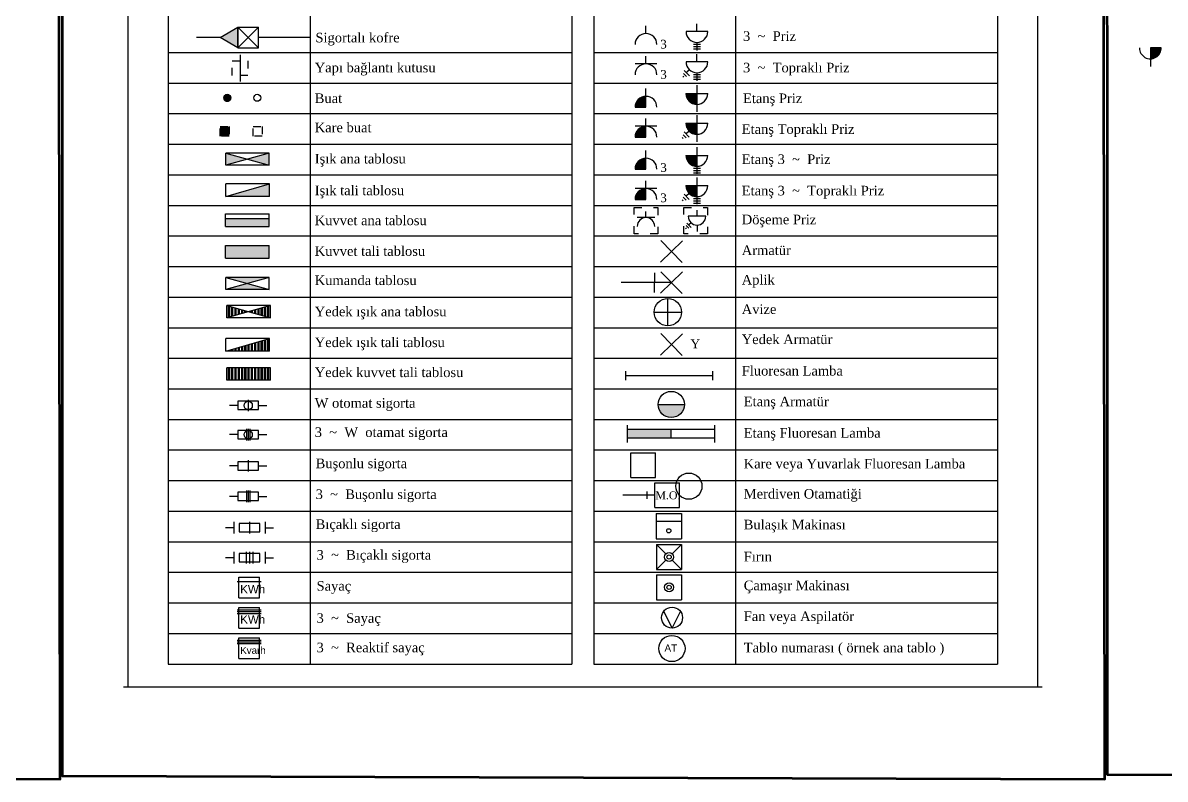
# Model space of a CAD drawing. Header units: millimetres. Extents: x -1335 to 33749, y 2338 to 5277.
# Drawn here: x 3457 to 5226, y 2728 to 3899 of the extents above; entities that cross this region are included whole.
import ezdxf

# ---------------------------------------------------------------- set-up
doc = ezdxf.new("R2010")
doc.units = ezdxf.units.MM
doc.linetypes.add('ACAD_ISO03W100', pattern=[30, 12, -18])
doc.layers.add('DUVAR', color=7, linetype='Continuous', lineweight=53)
doc.styles.add('ARMATÜR', font='times.ttf', dxfattribs={"height": 17.5})
doc.styles.add('STYLE1', font='arial.ttf', dxfattribs={"width": 0.6})
doc.styles.add('style2', font='arial.ttf')

msp = doc.modelspace()

# ---------------------------------------------------------------- hatches: boundary and pattern name
msp.add_hatch(color=7).paths.add_polyline_path([(3789.7, 3860.6), (3789.7, 3892.6), (3762.1, 3876.6)])
at = {"linetype": 'ACAD_ISO03W100', "ltscale": 10}
for color, points in [(256, [(5203.7, 3843.5), (5204.3, 3843.5, 0.402331), (5220.4, 3860.5), (5203.5, 3860.4)]), (256, [(4422, 3785.3), (4421.4, 3785.3, 0.402331), (4405.1, 3768.4), (4422, 3768.4)]), (256, [(3776.4, 3723.6), (3776.4, 3738.6), (3762.2, 3738.6), (3762.2, 3723.6)]), (256, [(4422, 3739.1), (4421.4, 3739.1, 0.402331), (4405.1, 3722.2), (4422, 3722.2)]), (256, [(4405.1, 3672.6), (4422, 3672.6), (4422, 3689.5), (4421.4, 3689.5, 0.402331)]), (256, [(4422, 3642.6), (4421.4, 3642.6, 0.402331), (4405.1, 3625.7), (4422, 3625.7)]), (256, [(3770.7, 3596.3), (3770.7, 3583.9), (3838.3, 3583.9), (3838.3, 3596.3)]), (256, [(3838.3, 3534.7), (3838.3, 3554.4), (3770.7, 3554.4), (3770.7, 3534.7)]), (2, [(4440.9, 3308.3, 1), (4481.5, 3308.3)]), (2, [(4460.7, 3256.1), (4460.7, 3269.6), (4393, 3269.6), (4393, 3256.1)])]:
    msp.add_hatch(color=color, dxfattribs=at).paths.add_polyline_path(points)
h = msp.add_hatch(color=256)
h.paths.add_polyline_path([(3838.4, 3678.6), (3838.4, 3697.6), (3804.7, 3688.1)])
h.paths.add_polyline_path([(3771, 3697.6), (3771, 3678.6), (3804.7, 3688.1)])
at = {"ltscale": 10}
msp.add_hatch(color=256, dxfattribs=at).paths.add_polyline_path([(3771.2, 3630.1), (3838.8, 3630.1), (3838.8, 3649.8)])
at = {"linetype": 'ACAD_ISO03W100', "ltscale": 10}
h = msp.add_hatch(color=256, dxfattribs=at)
h.paths.add_polyline_path([(3771, 3505.1), (3804.7, 3495.6), (3838.4, 3505.1)])
h.paths.add_polyline_path([(3838.4, 3486.1), (3804.7, 3495.6), (3771, 3486.1)])

# ---------------------------------------------------------------- linework, layer by layer
at = {"ltscale": 10}
for p, q in [((3619.4, 4854.6), (3619.4, 2871.1)), ((5029, 2871.1), (5029, 4854.6)), ((4307.3, 4658.1), (4307.3, 2906.4)), ((4966.7, 4658.1), (4966.7, 2906.4)), ((3619.4, 2871.1), (5029, 2871.1))]:
    msp.add_line(p, q, dxfattribs=at)
for p, q in [((3681.7, 4658.1), (3681.7, 2906.4)), ((3901.5, 4658.1), (3901.5, 2906.4)), ((4341.1, 4658.1), (4341.1, 2906.4)), ((4560.9, 4658.1), (4560.9, 2906.4)), ((3681.7, 3853.2), (4307.3, 3853.2)), ((4341.1, 3853.2), (4966.7, 3853.2)), ((3681.7, 3805.9), (4307.3, 3805.9)), ((4341.1, 3805.9), (4966.7, 3805.9)), ((3770.8, 3787.9), (3775.7, 3787.9)), ((3771.6, 3788.3), (3774.9, 3788.3)), ((4484, 3789.8), (4517.8, 3789.8)), ((4484, 3789.4), (4500.6, 3772.9)), ((4484, 3788.9), (4500.1, 3772.9)), ((4484.1, 3789.8), (4500.9, 3773)), ((4484.1, 3788.4), (4499.6, 3772.9)), ((4484.1, 3787.9), (4499, 3773)), ((4484.6, 3789.8), (4500.9, 3773.5)), ((4485.1, 3789.8), (4500.9, 3773.9)), ((4485.6, 3789.8), (4500.9, 3774.4)), ((4486, 3789.8), (4500.9, 3774.9)), ((4486.5, 3789.8), (4500.9, 3775.4)), ((4487, 3789.8), (4500.9, 3775.8)), ((4487.5, 3789.8), (4500.9, 3776.3)), ((4488, 3789.8), (4500.9, 3776.8)), ((4488.4, 3789.8), (4500.9, 3777.3)), ((4488.9, 3789.8), (4500.9, 3777.8)), ((4489.4, 3789.8), (4500.9, 3778.2)), ((4489.9, 3789.8), (4500.9, 3778.7)), ((4490.4, 3789.8), (4500.9, 3779.2)), ((4490.8, 3789.8), (4500.9, 3779.7)), ((4491.3, 3789.8), (4500.9, 3780.2)), ((4491.8, 3789.8), (4500.9, 3780.6)), ((4492.3, 3789.8), (4500.9, 3781.1)), ((4492.7, 3789.8), (4500.9, 3781.6)), ((4493.2, 3789.8), (4500.9, 3782.1)), ((4493.7, 3789.8), (4500.9, 3782.5)), ((4494.2, 3789.8), (4500.9, 3783)), ((4494.7, 3789.8), (4500.9, 3783.5)), ((4495.1, 3789.8), (4500.9, 3784)), ((4495.6, 3789.8), (4500.9, 3784.5)), ((4496.1, 3789.8), (4500.9, 3784.9)), ((4496.6, 3789.8), (4500.9, 3785.4)), ((4497, 3789.8), (4500.9, 3785.9)), ((4497.5, 3789.8), (4500.9, 3786.4)), ((4498, 3789.8), (4500.9, 3786.8)), ((4498.5, 3789.8), (4500.9, 3787.3)), ((4499, 3789.8), (4500.9, 3787.8)), ((4499.4, 3789.8), (4500.9, 3788.3)), ((4499.9, 3789.8), (4500.9, 3788.8)), ((4500.4, 3789.8), (4500.9, 3789.2)), ((4500.9, 3789.8), (4500.9, 3761.2)), ((4500.9, 3789.8), (4500.9, 3789.7)), ((3767.8, 3783.5), (3778.6, 3783.5)), ((3767.8, 3783.2), (3778.7, 3783.2)), ((3767.8, 3782.9), (3778.6, 3782.9)), ((3767.9, 3784.2), (3778.5, 3784.2)), ((3767.9, 3783.9), (3778.6, 3783.9)), ((3767.9, 3782.5), (3778.6, 3782.5)), ((3767.9, 3782.2), (3778.6, 3782.2)), ((3768, 3784.6), (3778.5, 3784.6)), ((3768, 3781.9), (3778.5, 3781.9)), ((3768.1, 3784.9), (3778.4, 3784.9)), ((3768.1, 3781.5), (3778.4, 3781.5)), ((3768.2, 3781.2), (3778.3, 3781.2)), ((3768.3, 3785.2), (3778.2, 3785.2)), ((3768.3, 3780.8), (3778.1, 3780.8)), ((3768.4, 3785.6), (3778.1, 3785.6)), ((3768.5, 3780.5), (3778, 3780.5)), ((3768.6, 3785.9), (3777.9, 3785.9)), ((3768.7, 3780.2), (3777.8, 3780.2)), ((3768.8, 3786.2), (3777.7, 3786.2)), ((3769, 3779.8), (3777.5, 3779.8)), ((3769.1, 3786.6), (3777.4, 3786.6)), ((3769.2, 3779.5), (3777.2, 3779.5)), ((3769.4, 3786.9), (3777.1, 3786.9)), ((3769.6, 3779.1), (3776.9, 3779.1)), ((3769.8, 3787.3), (3776.7, 3787.3)), ((3770, 3778.8), (3776.5, 3778.8)), ((3770.2, 3787.6), (3776.3, 3787.6)), ((3770.5, 3778.5), (3776, 3778.5)), ((3771.2, 3778.1), (3775.3, 3778.1)), ((3772.3, 3777.8), (3774.1, 3777.8)), ((4484.2, 3787.3), (4498.5, 3773)), ((4484.3, 3786.7), (4497.9, 3773.1)), ((4484.4, 3786.1), (4497.3, 3773.3)), ((4484.6, 3785.5), (4496.7, 3773.4)), ((4484.7, 3784.9), (4496, 3773.6)), ((4485, 3784.1), (4495.3, 3773.8)), ((4485.3, 3783.4), (4494.5, 3774.1)), ((4485.7, 3782.5), (4493.7, 3774.5)), ((4486.2, 3781.5), (4492.7, 3775)), ((4486.9, 3780.3), (4491.4, 3775.8)), ((3681.7, 3758.6), (4307.3, 3758.6)), ((4341.1, 3758.6), (4966.7, 3758.6)), ((4484, 3743.6), (4517.8, 3743.6)), ((4484, 3743.2), (4500.6, 3726.7)), ((4484, 3742.7), (4500.1, 3726.7)), ((4484.1, 3743.6), (4500.9, 3726.8)), ((4484.1, 3742.2), (4499.6, 3726.7)), ((4484.1, 3741.7), (4499, 3726.8)), ((4484.2, 3741.1), (4498.5, 3726.9)), ((4484.3, 3740.6), (4497.9, 3726.9)), ((4484.4, 3740), (4497.3, 3727.1)), ((4484.6, 3743.6), (4500.9, 3727.3)), ((4484.6, 3739.3), (4496.7, 3727.2)), ((4484.7, 3738.7), (4496, 3727.4)), ((4485, 3737.9), (4495.3, 3727.6)), ((4485.1, 3743.6), (4500.9, 3727.7)), ((4485.3, 3737.2), (4494.5, 3727.9)), ((4485.6, 3743.6), (4500.9, 3728.2)), ((4485.7, 3736.3), (4493.7, 3728.3)), ((4486, 3743.6), (4500.9, 3728.7)), ((4486.2, 3735.3), (4492.7, 3728.8)), ((4486.5, 3743.6), (4500.9, 3729.2)), ((4487, 3743.6), (4500.9, 3729.7)), ((4487.5, 3743.6), (4500.9, 3730.1)), ((4488, 3743.6), (4500.9, 3730.6)), ((4488.4, 3743.6), (4500.9, 3731.1)), ((4488.9, 3743.6), (4500.9, 3731.6)), ((4489.4, 3743.6), (4500.9, 3732)), ((4489.9, 3743.6), (4500.9, 3732.5)), ((4490.4, 3743.6), (4500.9, 3733)), ((4490.8, 3743.6), (4500.9, 3733.5)), ((4491.3, 3743.6), (4500.9, 3734)), ((4491.8, 3743.6), (4500.9, 3734.4)), ((4492.3, 3743.6), (4500.9, 3734.9)), ((4492.7, 3743.6), (4500.9, 3735.4)), ((4493.2, 3743.6), (4500.9, 3735.9)), ((4493.7, 3743.6), (4500.9, 3736.4)), ((4494.2, 3743.6), (4500.9, 3736.8)), ((4494.7, 3743.6), (4500.9, 3737.3)), ((4495.1, 3743.6), (4500.9, 3737.8)), ((4495.6, 3743.6), (4500.9, 3738.3)), ((4496.1, 3743.6), (4500.9, 3738.7)), ((4496.6, 3743.6), (4500.9, 3739.2)), ((4497, 3743.6), (4500.9, 3739.7)), ((4497.5, 3743.6), (4500.9, 3740.2)), ((4498, 3743.6), (4500.9, 3740.7)), ((4498.5, 3743.6), (4500.9, 3741.1)), ((4499, 3743.6), (4500.9, 3741.6)), ((4499.4, 3743.6), (4500.9, 3742.1)), ((4499.9, 3743.6), (4500.9, 3742.6)), ((4500.4, 3743.6), (4500.9, 3743)), ((4500.9, 3743.6), (4500.9, 3715.1)), ((4500.9, 3743.6), (4500.9, 3743.5)), ((4478.3, 3721.6), (4479.7, 3720.1)), ((4479.7, 3726), (4484.4, 3721.1)), ((4481, 3730.5), (4489, 3722.2)), ((4489.1, 3731.5), (4485, 3727.7)), ((4486.9, 3734.1), (4491.4, 3729.6)), ((3681.7, 3711.2), (4307.3, 3711.2)), ((4341.1, 3711.2), (4966.7, 3711.2)), ((3771, 3678.6), (3771, 3697.6)), ((3838.4, 3697.6), (3771, 3697.6)), ((3838.4, 3697.6), (3771, 3678.6)), ((3771, 3697.6), (3838.4, 3678.6)), ((3838.4, 3678.6), (3838.4, 3697.6)), ((4484, 3694), (4517.8, 3694)), ((4484, 3693.6), (4500.6, 3677.1)), ((4484, 3693.1), (4500.1, 3677.1)), ((4484.1, 3694), (4500.9, 3677.2)), ((4484.1, 3692.6), (4499.6, 3677.2)), ((4484.1, 3692.1), (4499, 3677.2)), ((4484.2, 3691.6), (4498.5, 3677.3)), ((4484.3, 3691), (4497.9, 3677.4)), ((4484.4, 3690.4), (4497.3, 3677.5)), ((4484.6, 3694), (4500.9, 3677.7)), ((4484.6, 3689.8), (4496.7, 3677.6)), ((4484.7, 3689.1), (4496, 3677.8)), ((4485, 3688.4), (4495.3, 3678.1)), ((4485.1, 3694), (4500.9, 3678.2)), ((4485.3, 3687.6), (4494.5, 3678.4)), ((4485.6, 3694), (4500.9, 3678.7)), ((4485.7, 3686.7), (4493.7, 3678.7)), ((4486, 3694), (4500.9, 3679.1)), ((4486.2, 3685.8), (4492.7, 3679.3)), ((4486.5, 3694), (4500.9, 3679.6)), ((4486.9, 3684.5), (4491.4, 3680)), ((4487, 3694), (4500.9, 3680.1)), ((4487.5, 3694), (4500.9, 3680.6)), ((4488, 3694), (4500.9, 3681)), ((4488.4, 3694), (4500.9, 3681.5)), ((4488.9, 3694), (4500.9, 3682)), ((4489.4, 3694), (4500.9, 3682.5)), ((4489.9, 3694), (4500.9, 3683)), ((4490.4, 3694), (4500.9, 3683.4)), ((4490.8, 3694), (4500.9, 3683.9)), ((4491.3, 3694), (4500.9, 3684.4)), ((4491.8, 3694), (4500.9, 3684.9)), ((4492.3, 3694), (4500.9, 3685.3)), ((4492.7, 3694), (4500.9, 3685.8)), ((4493.2, 3694), (4500.9, 3686.3)), ((4493.7, 3694), (4500.9, 3686.8)), ((4494.2, 3694), (4500.9, 3687.3)), ((4494.7, 3694), (4500.9, 3687.7)), ((4495.1, 3694), (4500.9, 3688.2)), ((4495.6, 3694), (4500.9, 3688.7)), ((4496.1, 3694), (4500.9, 3689.2)), ((4496.6, 3694), (4500.9, 3689.7)), ((4497, 3694), (4500.9, 3690.1)), ((4497.5, 3694), (4500.9, 3690.6)), ((4498, 3694), (4500.9, 3691.1)), ((4498.5, 3694), (4500.9, 3691.6)), ((4499, 3694), (4500.9, 3692)), ((4499.4, 3694), (4500.9, 3692.5)), ((4499.9, 3694), (4500.9, 3693)), ((4500.4, 3694), (4500.9, 3693.5)), ((4500.9, 3694), (4500.9, 3694)), ((4500.9, 3694), (4500.9, 3665.5)), ((3681.7, 3663.9), (4307.3, 3663.9)), ((3838.4, 3678.6), (3771, 3678.6)), ((4341.1, 3663.9), (4966.7, 3663.9)), ((3771.2, 3630.1), (3771.2, 3649.8)), ((3838.8, 3649.8), (3771.2, 3649.8)), ((3771.2, 3630.1), (3838.8, 3649.8)), ((3838.8, 3630.1), (3838.8, 3649.8)), ((4484, 3647.1), (4517.8, 3647.1)), ((4484, 3646.7), (4500.6, 3630.2)), ((4484, 3646.2), (4500.1, 3630.2)), ((4484.1, 3647.1), (4500.9, 3630.3)), ((4484.6, 3647.1), (4500.9, 3630.8)), ((4485.1, 3647.1), (4500.9, 3631.2)), ((4485.6, 3647.1), (4500.9, 3631.7)), ((4486, 3647.1), (4500.9, 3632.2)), ((4486.5, 3647.1), (4500.9, 3632.7)), ((4487, 3647.1), (4500.9, 3633.1)), ((4487.5, 3647.1), (4500.9, 3633.6)), ((4488, 3647.1), (4500.9, 3634.1)), ((4488.4, 3647.1), (4500.9, 3634.6)), ((4488.9, 3647.1), (4500.9, 3635.1)), ((4489.4, 3647.1), (4500.9, 3635.5)), ((4489.9, 3647.1), (4500.9, 3636)), ((4490.4, 3647.1), (4500.9, 3636.5)), ((4490.8, 3647.1), (4500.9, 3637)), ((4491.3, 3647.1), (4500.9, 3637.5)), ((4491.8, 3647.1), (4500.9, 3637.9)), ((4492.3, 3647.1), (4500.9, 3638.4)), ((4492.7, 3647.1), (4500.9, 3638.9)), ((4493.2, 3647.1), (4500.9, 3639.4)), ((4493.7, 3647.1), (4500.9, 3639.8)), ((4494.2, 3647.1), (4500.9, 3640.3)), ((4494.7, 3647.1), (4500.9, 3640.8)), ((4495.1, 3647.1), (4500.9, 3641.3)), ((4495.6, 3647.1), (4500.9, 3641.8)), ((4496.1, 3647.1), (4500.9, 3642.2)), ((4496.6, 3647.1), (4500.9, 3642.7)), ((4497, 3647.1), (4500.9, 3643.2)), ((4497.5, 3647.1), (4500.9, 3643.7)), ((4498, 3647.1), (4500.9, 3644.1)), ((4498.5, 3647.1), (4500.9, 3644.6)), ((4499, 3647.1), (4500.9, 3645.1)), ((4499.4, 3647.1), (4500.9, 3645.6)), ((4499.9, 3647.1), (4500.9, 3646.1)), ((4500.4, 3647.1), (4500.9, 3646.5)), ((4500.9, 3647.1), (4500.9, 3618.5)), ((4500.9, 3647.1), (4500.9, 3647)), ((3838.8, 3630.1), (3771.2, 3630.1)), ((4479.7, 3629.5), (4484.4, 3624.6)), ((4481, 3634), (4489, 3625.7)), ((4484.1, 3645.7), (4499.6, 3630.2)), ((4484.1, 3645.2), (4499, 3630.3)), ((4484.2, 3644.6), (4498.5, 3630.3)), ((4484.3, 3644), (4497.9, 3630.4)), ((4484.4, 3643.4), (4497.3, 3630.6)), ((4484.6, 3642.8), (4496.7, 3630.7)), ((4484.7, 3642.1), (4496, 3630.9)), ((4485, 3641.4), (4495.3, 3631.1)), ((4489.1, 3635), (4485, 3631.2)), ((4485.3, 3640.7), (4494.5, 3631.4)), ((4485.7, 3639.8), (4493.7, 3631.8)), ((4486.2, 3638.8), (4492.7, 3632.3)), ((4486.9, 3637.6), (4491.4, 3633.1)), ((3681.7, 3616.5), (4307.3, 3616.5)), ((4341.1, 3616.5), (4966.7, 3616.5)), ((4478.3, 3625.1), (4479.7, 3623.6)), ((3770.7, 3583.9), (3770.7, 3603.7)), ((3770.7, 3603.7), (3838.3, 3603.7)), ((3770.7, 3596.3), (3838.3, 3596.3)), ((3838.3, 3583.9), (3838.3, 3603.7)), ((3770.7, 3583.9), (3838.3, 3583.9)), ((3681.7, 3569.2), (4307.3, 3569.2)), ((4341.1, 3569.2), (4966.7, 3569.2)), ((3770.7, 3534.7), (3770.7, 3554.4)), ((3770.7, 3554.4), (3838.3, 3554.4)), ((3838.3, 3534.7), (3838.3, 3554.4)), ((3770.7, 3534.7), (3838.3, 3534.7)), ((3681.7, 3521.8), (4307.3, 3521.8)), ((3771, 3505.1), (3838.4, 3486.1)), ((3771, 3486.1), (3771, 3505.1)), ((3838.4, 3505.1), (3771, 3486.1)), ((3838.4, 3505.1), (3771, 3505.1)), ((3838.4, 3486.1), (3838.4, 3505.1)), ((4341.1, 3521.8), (4966.7, 3521.8)), ((3681.7, 3474.5), (4307.3, 3474.5)), ((3838.4, 3486.1), (3771, 3486.1)), ((4341.1, 3474.5), (4966.7, 3474.5)), ((3772.7, 3442.5), (3772.7, 3461.5)), ((3840.1, 3461.5), (3772.7, 3461.5)), ((3840.1, 3461.5), (3772.7, 3442.5)), ((3772.7, 3461.5), (3840.1, 3442.5)), ((3840.1, 3442.5), (3840.1, 3461.5)), ((3840.1, 3442.5), (3772.7, 3442.5)), ((3681.7, 3427.2), (4307.3, 3427.2)), ((4341.1, 3427.2), (4966.7, 3427.2)), ((3771.2, 3390.8), (3771.2, 3410.6)), ((3838.8, 3410.6), (3771.2, 3410.6)), ((3771.2, 3390.8), (3838.8, 3410.6)), ((3838.8, 3390.8), (3838.8, 3410.6)), ((3838.8, 3390.8), (3771.2, 3390.8)), ((3681.7, 3379.8), (4307.3, 3379.8)), ((3772.7, 3346.1), (3772.7, 3365)), ((3840.1, 3365), (3772.7, 3365)), ((3840.1, 3346.1), (3840.1, 3365)), ((4341.1, 3379.8), (4966.7, 3379.8)), ((3840.1, 3346.1), (3772.7, 3346.1)), ((3681.7, 3332.5), (4307.3, 3332.5)), ((4341.1, 3332.5), (4966.7, 3332.5)), ((3681.7, 3285.1), (4307.3, 3285.1)), ((4341.1, 3285.1), (4966.7, 3285.1)), ((3681.7, 3237.8), (4307.3, 3237.8)), ((4341.1, 3237.8), (4966.7, 3237.8)), ((3681.7, 3190.4), (4307.3, 3190.4)), ((4341.1, 3190.4), (4966.7, 3190.4)), ((3681.7, 3143.1), (4307.3, 3143.1)), ((4341.1, 3143.1), (4966.7, 3143.1)), ((4438, 3139.3), (4476.9, 3139.3)), ((4438, 3139.3), (4438, 3100.4)), ((4476.9, 3139.3), (4476.9, 3100.4)), ((3783.5, 3126.4), (3783.5, 3108.5)), ((3791.9, 3123.8), (3791.9, 3111)), ((3823.8, 3123.8), (3791.9, 3123.8)), ((3807.9, 3126.4), (3807.9, 3108.5)), ((3823.8, 3111), (3823.8, 3123.8)), ((3832.2, 3126.4), (3832.2, 3108.5)), ((4438, 3127.6), (4476.9, 3127.6)), ((3791.9, 3111), (3823.8, 3111)), ((4438, 3100.4), (4476.9, 3100.4)), ((3681.7, 3095.8), (4307.3, 3095.8)), ((3783.5, 3079.9), (3783.5, 3062)), ((3802.6, 3079.9), (3802.6, 3062)), ((3807.9, 3079.9), (3807.9, 3062)), ((3813.1, 3079.9), (3813.1, 3062)), ((3832.2, 3079.9), (3832.2, 3062)), ((4341.1, 3095.8), (4966.7, 3095.8)), ((4438.3, 3091.5), (4477.3, 3091.5)), ((4438.3, 3091.5), (4452.9, 3076.9)), ((4438.3, 3091.5), (4438.3, 3052.6)), ((4462.6, 3076.9), (4477.3, 3091.5)), ((4477.3, 3091.5), (4477.3, 3052.6)), ((3791.9, 3077.3), (3791.9, 3064.6)), ((3823.8, 3077.3), (3791.9, 3077.3)), ((3791.9, 3064.6), (3823.8, 3064.6)), ((3823.8, 3064.6), (3823.8, 3077.3)), ((4438.3, 3052.6), (4452.9, 3067.2)), ((4462.6, 3067.2), (4477.3, 3052.6)), ((3681.7, 3048.4), (4307.3, 3048.4)), ((4341.1, 3048.4), (4966.7, 3048.4)), ((4438.3, 3052.6), (4477.3, 3052.6)), ((4438.3, 3044.7), (4477.3, 3044.7)), ((4438.3, 3044.7), (4438.3, 3005.8)), ((4438.3, 3044.7), (4477.3, 3044.7)), ((4438.3, 3044.7), (4438.3, 3005.8)), ((4477.3, 3044.7), (4477.3, 3005.8)), ((4477.3, 3044.7), (4477.3, 3005.8)), ((3788.8, 3034.4), (3825.9, 3034.4)), ((3791.4, 3008.9), (3791.4, 3040.8)), ((3791.4, 3040.8), (3823.4, 3040.8)), ((3823.4, 3008.9), (3823.4, 3040.8)), ((3681.7, 3001.1), (4307.3, 3001.1)), ((3791.4, 3008.9), (3823.4, 3008.9)), ((3791.4, 2962), (3791.4, 2994)), ((3791.4, 2994), (3823.4, 2994)), ((3823.4, 2962), (3823.4, 2994)), ((4341.1, 3001.1), (4966.7, 3001.1)), ((4438.3, 3005.8), (4477.3, 3005.8)), ((4438.3, 3005.8), (4477.3, 3005.8)), ((3788.8, 2990.3), (3825.9, 2990.3)), ((3788.8, 2987.6), (3825.9, 2987.6)), ((3788.8, 2984.9), (3825.9, 2984.9)), ((3791.4, 2962), (3823.4, 2962)), ((3681.7, 2953.7), (4307.3, 2953.7)), ((3788.8, 2943.5), (3825.9, 2943.5)), ((3788.8, 2940.7), (3825.9, 2940.7)), ((3791.4, 2947.1), (3823.4, 2947.1)), ((3791.4, 2915.2), (3791.4, 2947.1)), ((3823.4, 2915.2), (3823.4, 2947.1)), ((4341.1, 2953.7), (4966.7, 2953.7)), ((3788.8, 2938), (3825.9, 2938)), ((3681.7, 2906.4), (4307.3, 2906.4)), ((3791.4, 2915.2), (3823.4, 2915.2)), ((4341.1, 2906.4), (4966.7, 2906.4))]:
    msp.add_line(p, q)
at = {"color": 1, "ltscale": 10}
for p, q in [((4422, 3882.5), (4422, 3894.5)), ((4501, 3885.7), (4501, 3897.7)), ((4422, 3835.7), (4422, 3847.7)), ((4501, 3838.9), (4501, 3850.9)), ((5203.7, 3843.5), (5203.8, 3831.5)), ((4422, 3785.3), (4422, 3797.3)), ((4500.9, 3802.5), (4500.9, 3789.8)), ((4500.9, 3756.3), (4500.9, 3743.6)), ((4422, 3739.1), (4422, 3751.1)), ((4422, 3689.5), (4422, 3701.5)), ((4500.9, 3706.8), (4500.9, 3694)), ((4422, 3642.6), (4422, 3654.6)), ((4500.9, 3659.8), (4500.9, 3647.1)), ((4422, 3597.6), (4422, 3607.2)), ((4501.1, 3599.6), (4501.1, 3609.2))]:
    msp.add_line(p, q, dxfattribs=at)
at = {"ltscale": 0.1}
msp.add_line((3762.1, 3876.6), (3725.5, 3876.6), dxfattribs=at)
at = {"color": 7}
for p, q in [((3789.7, 3892.6), (3821.7, 3892.6)), ((3789.7, 3860.6), (3789.7, 3892.6)), ((3789.7, 3892.6), (3821.7, 3860.6)), ((3821.7, 3892.6), (3789.7, 3860.6)), ((3821.7, 3860.6), (3821.7, 3892.6)), ((3901.5, 3876.6), (3821.7, 3876.6)), ((3789.7, 3860.6), (3821.7, 3860.6)), ((3789.7, 3313.2), (3789.7, 3300.4)), ((3821.7, 3313.2), (3789.7, 3313.2)), ((3805.7, 3315.7), (3805.7, 3297.8)), ((3821.7, 3300.4), (3821.7, 3313.2)), ((3789.7, 3306.8), (3776.9, 3306.8)), ((3789.7, 3300.4), (3821.7, 3300.4)), ((3821.7, 3306.8), (3834.5, 3306.8)), ((3789.7, 3261.6), (3776.9, 3261.6)), ((3789.7, 3268), (3789.7, 3255.2)), ((3821.7, 3268), (3789.7, 3268)), ((3803, 3270.5), (3803, 3252.6)), ((3805.7, 3270.5), (3805.7, 3252.6)), ((3808.4, 3270.5), (3808.4, 3252.6)), ((3821.7, 3255.2), (3821.7, 3268)), ((3821.7, 3261.6), (3834.5, 3261.6)), ((3789.7, 3255.2), (3821.7, 3255.2)), ((3805.7, 3222.2), (3805.7, 3204.3)), ((3789.7, 3213.2), (3776.9, 3213.2)), ((3789.7, 3219.6), (3789.7, 3206.8)), ((3821.7, 3219.6), (3789.7, 3219.6)), ((3789.7, 3206.8), (3821.7, 3206.8)), ((3821.7, 3206.8), (3821.7, 3219.6)), ((3821.7, 3213.2), (3834.5, 3213.2)), ((3789.7, 3172.4), (3789.7, 3159.6)), ((3821.7, 3172.4), (3789.7, 3172.4)), ((3803, 3174.9), (3803, 3157)), ((3805.7, 3174.9), (3805.7, 3157)), ((3808.4, 3174.9), (3808.4, 3157)), ((3821.7, 3159.6), (3821.7, 3172.4)), ((3789.7, 3166), (3776.9, 3166)), ((3789.7, 3159.6), (3821.7, 3159.6)), ((3821.7, 3166), (3834.5, 3166)), ((3783.5, 3117.4), (3770.7, 3117.4)), ((3832.2, 3117.4), (3845, 3117.4)), ((3783.5, 3070.9), (3770.7, 3070.9)), ((3832.2, 3070.9), (3845, 3070.9))]:
    msp.add_line(p, q, dxfattribs=at)
at = {"linetype": 'ByBlock'}
for p, q in [((4517.9, 3885.7), (4484.1, 3885.7)), ((4501, 3868.8), (4501, 3856.3)), ((4438.9, 3835.7), (4405.1, 3835.7)), ((4481.4, 3825.4), (4489.5, 3817.2)), ((4517.9, 3838.9), (4484.1, 3838.9)), ((4489.4, 3826.6), (4485.5, 3822.7)), ((4478.9, 3816.4), (4480.4, 3815)), ((4480.1, 3820.9), (4484.9, 3816.1)), ((4501, 3822), (4501, 3809.5)), ((4438.9, 3739.1), (4405.1, 3739.1)), ((4438.9, 3642.6), (4405.1, 3642.6)), ((4435.6, 3597.6), (4408.5, 3597.6)), ((4514.6, 3599.6), (4487.5, 3599.6)), ((4483.3, 3581.6), (4484.5, 3580.4)), ((4484.3, 3585.2), (4488.2, 3581.3)), ((4485.4, 3588.8), (4491.9, 3582.3)), ((4491.8, 3589.7), (4488.6, 3586.6)), ((4501.1, 3586), (4501.1, 3576.1))]:
    msp.add_line(p, q, dxfattribs=at)
at = {"linetype": 'ACAD_ISO03W100', "ltscale": 10}
for p, q in [((4495.5, 3866.2), (4506.4, 3866.2)), ((4495.5, 3862.4), (4506.4, 3862.4)), ((4495.5, 3858.7), (4506.4, 3858.7)), ((5220.4, 3860.5), (5203.5, 3860.4)), ((5203.5, 3860.4), (5203.7, 3843.5)), ((3793, 3849.6), (3793, 3808.4)), ((4495.5, 3819.4), (4506.4, 3819.4)), ((4495.5, 3815.7), (4506.4, 3815.7)), ((4495.5, 3811.9), (4506.4, 3811.9)), ((4422, 3768.4), (4422, 3785.2)), ((4405.1, 3768.4), (4422, 3768.4)), ((4422, 3722.2), (4422, 3739)), ((4405.1, 3722.2), (4422, 3722.2)), ((4422, 3672.6), (4422, 3689.5)), ((4405.1, 3672.6), (4422, 3672.6)), ((4495.5, 3674.3), (4506.4, 3674.3)), ((4495.5, 3670.6), (4506.4, 3670.6)), ((4495.5, 3666.9), (4506.4, 3666.9)), ((4422, 3625.7), (4422, 3642.5)), ((4405.1, 3625.7), (4422, 3625.7)), ((4495.5, 3627.4), (4506.4, 3627.4)), ((4495.5, 3623.6), (4506.4, 3623.6)), ((4495.5, 3619.9), (4506.4, 3619.9)), ((4435.3, 3512.1), (4435.3, 3496.9)), ((4461.5, 3497), (4383.4, 3497)), ((4435.3, 3481.8), (4435.3, 3496.9)), ((3775.3, 3443.3), (3775.3, 3460.8)), ((3777, 3443.7), (3777, 3460.3)), ((3780.4, 3444.7), (3780.4, 3459.3)), ((3782.1, 3445.2), (3782.1, 3458.9)), ((3785.5, 3446.1), (3785.5, 3457.9)), ((3787.1, 3446.6), (3787.1, 3457.4)), ((3790.5, 3447.5), (3790.5, 3456.5)), ((3792.2, 3448), (3792.2, 3456)), ((3795.6, 3449), (3795.6, 3455.1)), ((3797.3, 3449.4), (3797.3, 3454.6)), ((3800.7, 3450.4), (3800.7, 3453.6)), ((3802.4, 3450.9), (3802.4, 3453.2)), ((3805.7, 3451.8), (3805.7, 3452.2)), ((3807.4, 3451.7), (3807.4, 3452.3)), ((3810.8, 3450.8), (3810.8, 3453.2)), ((3812.5, 3450.3), (3812.5, 3453.7)), ((3815.9, 3449.4), (3815.9, 3454.7)), ((3817.6, 3448.9), (3817.6, 3455.1)), ((3821, 3447.9), (3821, 3456.1)), ((3822.7, 3447.5), (3822.7, 3456.6)), ((3826, 3446.5), (3826, 3457.5)), ((3827.7, 3446), (3827.7, 3458)), ((3831.1, 3445.1), (3831.1, 3458.9)), ((3832.8, 3444.6), (3832.8, 3459.4)), ((3836.2, 3443.6), (3836.2, 3460.4)), ((3837.9, 3443.2), (3837.9, 3460.8)), ((3797.3, 3390.8), (3797.3, 3398.5)), ((3800.7, 3390.8), (3800.7, 3399.4)), ((3802.4, 3390.8), (3802.4, 3399.9)), ((3805.7, 3390.8), (3805.7, 3400.9)), ((3807.4, 3390.8), (3807.4, 3401.4)), ((3810.8, 3390.8), (3810.8, 3402.4)), ((3812.5, 3390.8), (3812.5, 3402.9)), ((3815.9, 3390.8), (3815.9, 3403.9)), ((3817.6, 3390.8), (3817.6, 3404.4)), ((3821, 3390.8), (3821, 3405.4)), ((3822.7, 3390.8), (3822.7, 3405.9)), ((3826, 3390.8), (3826, 3406.8)), ((3827.7, 3390.8), (3827.7, 3407.3)), ((3831.1, 3390.8), (3831.1, 3408.3)), ((3832.8, 3390.8), (3832.8, 3408.8)), ((3836.2, 3390.8), (3836.2, 3409.8)), ((3837.9, 3390.8), (3837.9, 3410.3)), ((3771.9, 3390.8), (3771.9, 3391.1)), ((3775.3, 3390.8), (3775.3, 3392)), ((3777, 3390.8), (3777, 3392.5)), ((3780.4, 3390.8), (3780.4, 3393.5)), ((3782.1, 3390.8), (3782.1, 3394)), ((3785.5, 3390.8), (3785.5, 3395)), ((3787.1, 3390.8), (3787.1, 3395.5)), ((3790.5, 3390.8), (3790.5, 3396.5)), ((3792.2, 3390.8), (3792.2, 3397)), ((3795.6, 3390.8), (3795.6, 3398)), ((3775.3, 3346.1), (3775.3, 3365)), ((3777, 3346.1), (3777, 3365)), ((3780.4, 3346.1), (3780.4, 3365)), ((3782.1, 3346.1), (3782.1, 3365)), ((3785.5, 3346.1), (3785.5, 3365)), ((3787.1, 3346.1), (3787.1, 3365)), ((3790.5, 3346.1), (3790.5, 3365)), ((3792.2, 3346.1), (3792.2, 3365)), ((3795.6, 3346.1), (3795.6, 3365)), ((3797.3, 3346.1), (3797.3, 3365)), ((3800.7, 3346.1), (3800.7, 3365)), ((3802.4, 3346.1), (3802.4, 3365)), ((3805.7, 3346.1), (3805.7, 3365)), ((3807.4, 3346.1), (3807.4, 3365)), ((3810.8, 3346.1), (3810.8, 3365)), ((3812.5, 3346.1), (3812.5, 3365)), ((3815.9, 3346.1), (3815.9, 3365)), ((3817.6, 3346.1), (3817.6, 3365)), ((3821, 3346.1), (3821, 3365)), ((3822.7, 3346.1), (3822.7, 3365)), ((3826, 3346.1), (3826, 3365)), ((3827.7, 3346.1), (3827.7, 3365)), ((3831.1, 3346.1), (3831.1, 3365)), ((3832.8, 3346.1), (3832.8, 3365)), ((3836.2, 3346.1), (3836.2, 3365)), ((3837.9, 3346.1), (3837.9, 3365)), ((4423.5, 3173.3), (4423.5, 3162)), ((4435.7, 3167.9), (4386.3, 3167.9))]:
    msp.add_line(p, q, dxfattribs=at)
at = {"linetype": 'ACAD_ISO03W100'}
for p, q in [((3780.9, 3840.6), (3805, 3840.6)), ((3780.9, 3817.4), (3780.9, 3840.6)), ((3805, 3840.6), (3805, 3817.4)), ((3805, 3817.4), (3780.9, 3817.4)), ((3762.2, 3738.6), (3776.4, 3738.6)), ((3762.2, 3723.6), (3762.2, 3738.6)), ((3776.4, 3738.6), (3776.4, 3723.6)), ((3813.2, 3738.6), (3827.5, 3738.6)), ((3813.2, 3723.6), (3813.2, 3738.6)), ((3827.5, 3738.6), (3827.5, 3723.6)), ((3776.4, 3723.6), (3762.2, 3723.6)), ((3827.5, 3723.6), (3813.2, 3723.6)), ((4403.6, 3613.5), (4440.5, 3613.5)), ((4403.6, 3572.5), (4403.6, 3613.5)), ((4440.5, 3613.5), (4440.5, 3572.5)), ((4480.5, 3613.5), (4517.5, 3613.5)), ((4480.5, 3572.5), (4480.5, 3613.5)), ((4517.5, 3613.5), (4517.5, 3572.5)), ((4440.5, 3572.5), (4403.6, 3572.5)), ((4517.5, 3572.5), (4480.5, 3572.5))]:
    msp.add_line(p, q, dxfattribs=at)
at = {"color": 2}
for p, q in [((4444.6, 3528.6), (4478.4, 3561.7)), ((4478.1, 3528.2), (4445, 3562)), ((4444.6, 3480.4), (4478.4, 3513.5)), ((4478.1, 3480.1), (4445, 3513.9)), ((4455.9, 3429.9), (4455.9, 3472.5)), ((4434.6, 3451.2), (4477.2, 3451.2)), ((4444.6, 3384.7), (4478.4, 3417.8)), ((4478.1, 3384.3), (4445, 3418.1)), ((4390.1, 3359.6), (4390.1, 3346.1)), ((4390.1, 3352.9), (4525.3, 3352.9)), ((4525.3, 3359.6), (4525.3, 3346.1)), ((4393, 3276.4), (4393, 3249.3)), ((4393, 3276.4), (4393, 3249.3)), ((4528.3, 3276.4), (4528.3, 3249.3)), ((4528.3, 3276.4), (4528.3, 3249.3)), ((4528.3, 3269.6), (4393, 3269.6)), ((4528.3, 3256.1), (4393, 3256.1)), ((4398.7, 3233.4), (4437, 3233.4)), ((4398.7, 3195), (4398.7, 3233.4)), ((4437, 3195), (4437, 3233.4)), ((4398.7, 3195), (4437, 3195)), ((4435.7, 3187.1), (4474, 3187.1)), ((4435.7, 3148.7), (4435.7, 3187.1)), ((4474, 3148.7), (4474, 3187.1)), ((4435.7, 3148.7), (4474, 3148.7)), ((4462.4, 2961.9), (4449.6, 2988.1)), ((4462.4, 2961.9), (4475.6, 2987.6))]:
    msp.add_line(p, q, dxfattribs=at)
at = {"color": 1, "linetype": 'ACAD_ISO03W100', "ltscale": 10}
msp.add_line((4440.9, 3308.3), (4481.5, 3308.3), dxfattribs=at)
at = {"color": 2, "linetype": 'ACAD_ISO03W100', "ltscale": 10}
msp.add_line((4460.7, 3269.6), (4460.7, 3256.1), dxfattribs=at)
at = {"color": 5, "ltscale": 10}
msp.add_line((3612.3, 2871.1), (5036.1, 2871.1), dxfattribs=at)
at = {"color": 7}
msp.add_lwpolyline([(3789.7, 3892.6), (3789.7, 3860.6), (3762.1, 3876.6)], close=True, dxfattribs=at)
for centre, radius in [((3773.2, 3783.1), 5.41), ((3819.7, 3783.1), 5.41), ((4457.4, 3112.7), 3.28), ((4457.8, 3072.1), 6.88), ((4457.8, 3072.1), 3.28), ((4457.8, 3025.2), 6.88), ((4457.8, 3025.2), 6.88), ((4457.8, 3025.2), 3.28), ((4457.8, 3025.2), 3.28), ((4462.2, 2930.4), 20.3)]:
    msp.add_circle(centre, radius)
at = {"color": 2}
for centre, radius in [((4455.9, 3451.2), 21.3), ((4488.5, 3181.8), 20.3)]:
    msp.add_circle(centre, radius, dxfattribs=at)
at = {"color": 1}
for centre, radius in [((4461.2, 3308.3), 20.3), ((4462.4, 2978.2), 16.2)]:
    msp.add_circle(centre, radius, dxfattribs=at)
at = {"color": 7}
for centre in [(3805.7, 3306.8), (3805.7, 3261.6)]:
    msp.add_circle(centre, 6.39, dxfattribs=at)
at = {"linetype": 'ByBlock'}
for centre, radius, start, end in [((4422, 3865.6), 16.9, 0, 180), ((4501, 3885.7), 16.9, 180, 0), ((5203.5, 3860.4), 16.9, 180.4979, 0.4979), ((4422, 3818.8), 16.9, 0, 180), ((4501, 3838.9), 16.9, 180, 0), ((4422, 3768.4), 16.9, 0, 180), ((4422, 3722.2), 16.9, 0, 180), ((4422, 3672.6), 16.9, 0, 180), ((4422, 3625.7), 16.9, 0, 180), ((4422, 3584.1), 13.5, 0, 180), ((4501.1, 3599.6), 13.5, 180, 0)]:
    msp.add_arc(centre, radius, start, end, dxfattribs=at)
for centre in [(4500.9, 3789.8), (4500.9, 3743.6), (4500.9, 3694), (4500.9, 3647.1)]:
    msp.add_arc(centre, 16.9, 180, 0)
at = {"layer": 'DUVAR'}
for points in [[(1898.6, 5054.5), (1899, 2733.2), (3514.4, 2728.2), (3511, 5049.4), (1895.6, 5054.5)], [(3517.3, 5054.5), (3517.7, 2733.2), (5133.1, 2728.2), (5129.8, 5049.4), (3514.4, 5054.5)], [(5136.1, 5056.8), (5136.5, 2735.6), (6751.9, 2730.5), (6748.5, 5051.8), (5133.1, 5056.8)]]:
    msp.add_lwpolyline(points, dxfattribs=at)

# ---------------------------------------------------------------- texts
at = {"ltscale": 10}
for s, height, style, p in [('Sigortalı kofre', 14.879, 'ARMATÜR', (3909.9, 3868.9)), ('3  ~  Priz', 14.88, 'ARMATÜR', (4572.4, 3871.2)), ('3', 13.5, 'ARMATÜR', (4444.1, 3859.4)), ('Yapı bağlantı kutusu', 14.879, 'ARMATÜR', (3908.8, 3822.5)), ('3', 13.5, 'ARMATÜR', (4444.1, 3812.6)), ('3  ~  Topraklı Priz', 14.879, 'ARMATÜR', (4572.4, 3822.5)), ('Buat', 14.88, 'ARMATÜR', (3908.8, 3775)), ('Etanş Priz', 14.88, 'ARMATÜR', (4572.4, 3774.9)), ('Kare buat', 14.88, 'ARMATÜR', (3908.8, 3729.7)), ('Etanş Topraklı Priz', 14.879, 'ARMATÜR', (4570.4, 3727.3)), ('Işık ana tablosu', 14.879, 'ARMATÜR', (3908.8, 3681.4)), ('3', 13.5, 'ARMATÜR', (4444.1, 3668.4)), ('Etanş 3  ~  Priz', 14.879, 'ARMATÜR', (4570.4, 3680.6)), ('Işık tali tablosu', 14.879, 'ARMATÜR', (3908.8, 3632.3)), ('Etanş 3  ~  Topraklı Priz', 14.879, 'ARMATÜR', (4570.4, 3632)), ('3', 13.5, 'ARMATÜR', (4444.1, 3621.5)), ('Kuvvet ana tablosu', 14.879, 'ARMATÜR', (3908.8, 3585.9)), ('Döşeme Priz', 14.879, 'ARMATÜR', (4570.4, 3587.3)), ('Kuvvet tali tablosu', 14.879, 'ARMATÜR', (3908.8, 3538.4)), ('Armatür', 14.88, 'ARMATÜR', (4570.4, 3539.7)), ('Kumanda tablosu', 14.879, 'ARMATÜR', (3908.8, 3493.2)), ('Aplik', 14.88, 'ARMATÜR', (4570.4, 3494)), ('Yedek ışık ana tablosu', 14.879, 'ARMATÜR', (3908.8, 3444.8)), ('Avize', 14.88, 'ARMATÜR', (4570.4, 3448.4)), ('Yedek Armatür', 14.879, 'ARMATÜR', (4570.4, 3401.8)), ('Yedek ışık tali tablosu', 14.879, 'ARMATÜR', (3908.8, 3397.1)), ('Y', 13.5, 'ARMATÜR', (4491.1, 3395.4)), ('Yedek kuvvet tali tablosu', 14.879, 'ARMATÜR', (3908.8, 3350.7)), ('Fluoresan Lamba', 14.879, 'ARMATÜR', (4570.4, 3353.1)), ('W otomat sigorta', 14.879, 'ARMATÜR', (3908.8, 3303.2)), ('Etanş Armatür', 14.879, 'ARMATÜR', (4573.5, 3305.5)), ('3  ~  W  otamat sigorta', 14.879, 'ARMATÜR', (3908.8, 3258)), ('Etanş Fluoresan Lamba', 14.879, 'ARMATÜR', (4573.5, 3256.9)), ('Buşonlu sigorta', 14.879, 'ARMATÜR', (3910.2, 3209.6)), ('Kare veya Yuvarlak Fluoresan Lamba', 14.879, 'ARMATÜR', (4573.5, 3209.2)), ('3  ~  Buşonlu sigorta ', 14.879, 'ARMATÜR', (3910.2, 3161.9)), ('M.O.', 12.17, 'ARMATÜR', (4436.6, 3161.5)), ('Merdiven Otamatiği', 14.879, 'ARMATÜR', (4573.5, 3162.6)), ('Bıçaklı sigorta', 14.879, 'ARMATÜR', (3910.2, 3115.5)), ('Bulaşık Makinası', 14.879, 'ARMATÜR', (4573.5, 3114.9)), ('3  ~  Bıçaklı sigorta ', 14.879, 'ARMATÜR', (3911.6, 3068)), ('Fırın', 14.88, 'ARMATÜR', (4573.5, 3065.3)), ('Sayaç', 14.88, 'ARMATÜR', (3911.6, 3020)), ('Çamaşır Makinası', 14.879, 'ARMATÜR', (4573.5, 3020.7)), ('3  ~  Sayaç', 14.879, 'ARMATÜR', (3911.6, 2970.2)), ('Fan veya Aspilatör', 14.879, 'ARMATÜR', (4573.5, 2973)), ('3  ~  Reaktif sayaç', 14.879, 'ARMATÜR', (3911.6, 2924.6)), ('Tablo numarası ( örnek ana tablo )', 14.879, 'ARMATÜR', (4573.5, 2924.4)), (' AT', 10.93, 'style2', (4446.5, 2925.8))]:
    msp.add_text(s, height=height, dxfattribs=dict(at, style=style)).set_placement(p)
at = {"style": 'STYLE1'}
for s, height, p in [('KWh', 12.78, (3793.3, 3015.9)), ('KWh', 12.78, (3793.3, 2969.1)), ('Kvarh', 10.82, (3793.3, 2922.2))]:
    msp.add_text(s, height=height, dxfattribs=at).set_placement(p)

doc.saveas('drawing.dxf')
